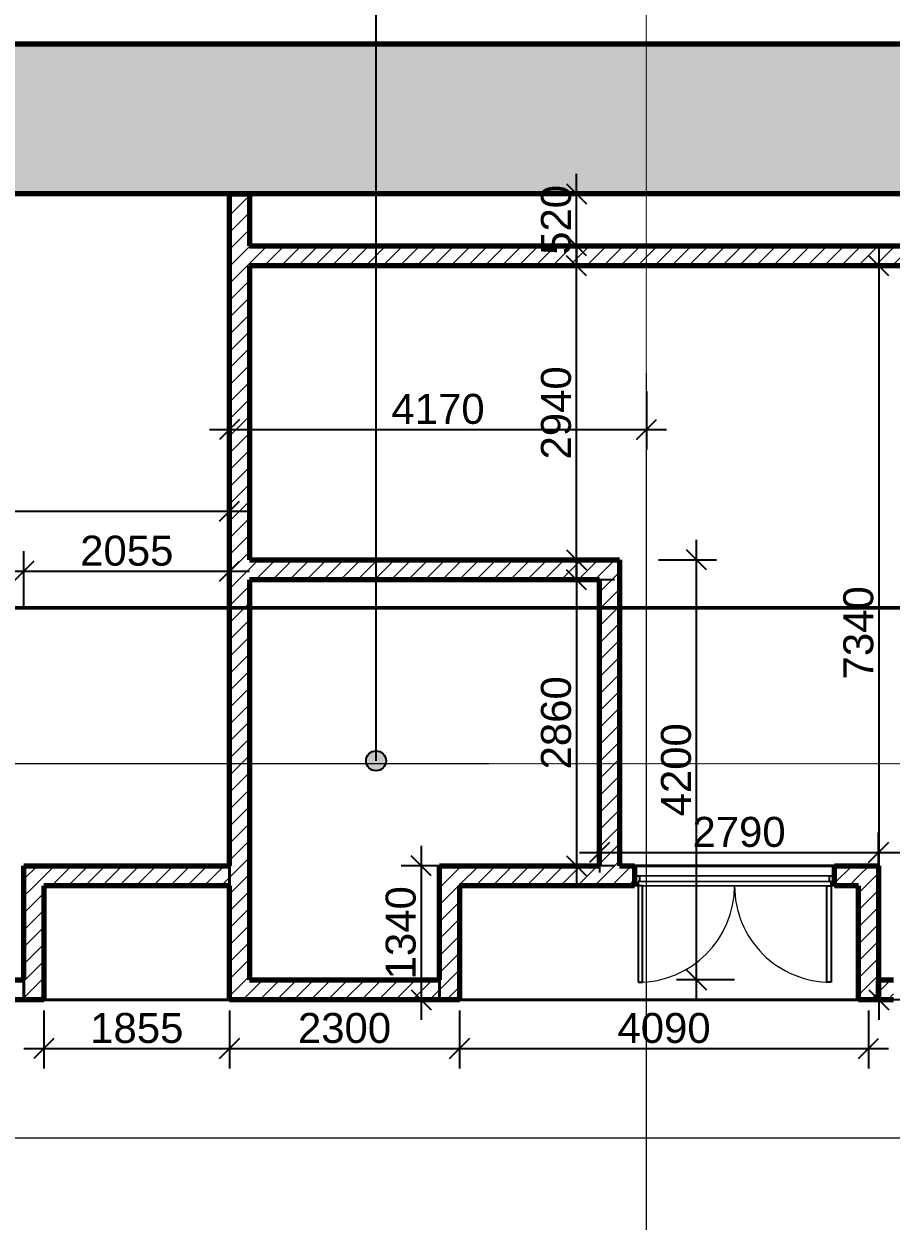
# Model space of a CAD drawing. Header units: millimetres. Extents: x -725999 to -647408, y -21008 to 19019.
# Drawn here: x -682507 to -673837, y -994 to 10979 of the extents above; entities that cross this region are included whole.
import ezdxf
from ezdxf.xclip import XClip

# ---------------------------------------------------------------- set-up
doc = ezdxf.new("R2010")
doc.units = ezdxf.units.MM
doc.header["$XCLIPFRAME"] = 0
doc.linetypes.add('DPA_Grid _ Level 100', pattern=[10, 5.5, -1.6, 1.3, -1.6])
for name, color, linetype, lineweight in [('A-ANNO-DIMS', 1, 'Continuous', 9), ('A-DOOR', 3, 'Continuous', 25), ('A-DOOR-E', 2, 'Continuous', 25), ('A-DOOR-FRAM', 3, 'Continuous', 25), ('A-FLOR-E', 2, 'Continuous', 35), ('A-GENM', 1, 'Continuous', 9), ('A-ROOM-IDEN', 3, 'Continuous', 25), ('A-WALL', 5, 'Continuous', 35), ('A-WALL-PATT', 1, 'Continuous', 9), ('G-ANNO-SECL', 3, 'Continuous', 9), ('S-GRID', 251, 'Continuous', 9), ('WALL-E', 2, 'Continuous', 9)]:
    doc.layers.add(name, color=color, linetype=linetype, lineweight=lineweight)
doc.styles.add('Arial_2', font='arial.ttf', dxfattribs={"height": 300})
doc.dimstyles.new('DPA-DIM-3_0_T-T', dxfattribs={"dimscale": 304.8, "dimtxt": 306.07782, "dimasz": 0.656168, "dimexe": 0.656168, "dimexo": 0.0625, "dimgap": 0.164042, "dimtad": 1, "dimdec": 0, "dimzin": 0, "dimdsep": 46, "dimtxsty": 'Arial_2', "dimblk1": 'OBLIQUE', "dimblk2": 'OBLIQUE', "dimsah": 1, "dimcen": 0.09, "dimdle": 0.656168, "dimadec": 8, "dimazin": 0, "dimtfac": 1, "dimtdec": 4, "dimtix": 1, "dimtmove": 0, "dimatfit": 3, "dimfxl": 1.312336, "dimfxlon": 1, "dimtvp": 1, "dimtolj": 1, "dimtzin": 0, "dimarcsym": 2})
pattern_1 = [(45, (0, 0), (-84.852814, 84.852814), [])]

# ---------------------------------------------------------------- blocks, each defined once
blk = doc.blocks.new('DPA_DR-DB-SW - D28_2000x2550 mm-12778001-4283-01 ENLARGED LOWER PLATFORM LEVEL - REFLECTED CEILING PLAN - SHEET 4')
at = {"layer": 'A-DOOR'}
for p, q in [((-965, 1071.35), (-922, 1071.35)), ((-965, 106.35), (-965, 1071.35)), ((-922, 1071.35), (-922, 106.35)), ((922, 1071.35), (922, 106.35)), ((965, 1071.35), (922, 1071.35)), ((965, 106.35), (965, 1071.35)), ((-922, 106.35), (-965, 106.35)), ((922, 106.35), (965, 106.35))]:
    blk.add_line(p, q, dxfattribs=at)
at = {"layer": 'A-DOOR-E', "lineweight": 9}
for centre, start, end in [((-965, 106.35), 360, 90), ((965, 106.35), 90, 180)]:
    blk.add_arc(centre, 965, start, end, dxfattribs=at)
at = {"layer": 'A-DOOR-FRAM'}
for p, q in [((-1000, 106.35), (-965, 106.35)), ((-1000, 6.35), (-1000, 106.35)), ((-950, 6.35), (-1000, 6.35)), ((-965, 106.35), (-965, 63.35)), ((-965, 63.35), (-950, 63.35)), ((-950, 63.35), (-950, 6.35)), ((950, 6.35), (950, 63.35)), ((950, 63.35), (965, 63.35)), ((1000, 6.35), (950, 6.35)), ((965, 63.35), (965, 106.35)), ((965, 106.35), (1000, 106.35)), ((1000, 106.35), (1000, 6.35))]:
    blk.add_line(p, q, dxfattribs=at)
at = {"layer": 'A-DOOR-FRAM', "lineweight": 9}
for p, q in [((-1000, 106.35), (1000, 106.35)), ((-1000, 6.35), (-1000, 106.35)), ((1000, 6.35), (-1000, 6.35)), ((965, 106.35), (-965, 106.35)), ((-965, 106.35), (-965, 63.35)), ((-965, 63.35), (965, 63.35)), ((950, 63.35), (-950, 63.35)), ((-950, 63.35), (-950, 6.35)), ((-950, 6.35), (950, 6.35)), ((950, 6.35), (950, 63.35)), ((965, 63.35), (965, 106.35)), ((1000, 106.35), (1000, 6.35))]:
    blk.add_line(p, q, dxfattribs=at)
blk = doc.blocks.new('DPA_DR-DB-SW - D28_2000x2550 mm-12778001-4180-01 LOWER PLATFORM LEVEL - REFLECTED CEILING PLAN')
at = {"layer": 'A-DOOR'}
for p, q in [((-965, 1071.35), (-922, 1071.35)), ((-965, 106.35), (-965, 1071.35)), ((-922, 1071.35), (-922, 106.35)), ((922, 1071.35), (922, 106.35)), ((965, 1071.35), (922, 1071.35)), ((965, 106.35), (965, 1071.35)), ((-922, 106.35), (-965, 106.35)), ((922, 106.35), (965, 106.35))]:
    blk.add_line(p, q, dxfattribs=at)
at = {"layer": 'A-DOOR-E', "lineweight": 9}
for centre, start, end in [((-965, 106.35), 360, 90), ((965, 106.35), 90, 180)]:
    blk.add_arc(centre, 965, start, end, dxfattribs=at)
at = {"layer": 'A-DOOR-FRAM'}
for p, q in [((-1000, 106.35), (-965, 106.35)), ((-1000, 6.35), (-1000, 106.35)), ((-950, 6.35), (-1000, 6.35)), ((-965, 106.35), (-965, 63.35)), ((-965, 63.35), (-950, 63.35)), ((-950, 63.35), (-950, 6.35)), ((950, 6.35), (950, 63.35)), ((950, 63.35), (965, 63.35)), ((1000, 6.35), (950, 6.35)), ((965, 63.35), (965, 106.35)), ((965, 106.35), (1000, 106.35)), ((1000, 106.35), (1000, 6.35))]:
    blk.add_line(p, q, dxfattribs=at)
at = {"layer": 'A-DOOR-FRAM', "lineweight": 9}
for p, q in [((-1000, 106.35), (1000, 106.35)), ((-1000, 6.35), (-1000, 106.35)), ((1000, 6.35), (-1000, 6.35)), ((965, 106.35), (-965, 106.35)), ((-965, 106.35), (-965, 63.35)), ((-965, 63.35), (965, 63.35)), ((950, 63.35), (-950, 63.35)), ((-950, 63.35), (-950, 6.35)), ((-950, 6.35), (950, 6.35)), ((950, 6.35), (950, 63.35)), ((965, 63.35), (965, 106.35)), ((1000, 106.35), (1000, 6.35))]:
    blk.add_line(p, q, dxfattribs=at)
blk = doc.blocks.new('Stucture Guage3 - Stucture Guage-9321298-4180-01 LOWER PLATFORM LEVEL - REFLECTED CEILING PLAN')
at = {"layer": 'A-GENM'}
blk.add_line((-708629, -163), (-653199, -163), dxfattribs=at)
blk = doc.blocks.new('C-1-PP19-AR-4180-01-B_20250908-040939_EXDOWNLIGHT')
at = {"layer": 'A-DOOR-E', "rotation": 180}
blk.add_blockref('DPA_DR-DB-SW - D28_2000x2550 mm-12778001-4180-01 LOWER PLATFORM LEVEL - REFLECTED CEILING PLAN', (69280, -1114), dxfattribs=at)
at = {"layer": 'A-GENM'}
blk.add_blockref('Stucture Guage3 - Stucture Guage-9321298-4180-01 LOWER PLATFORM LEVEL - REFLECTED CEILING PLAN', (743759, -3579), dxfattribs=at)
blk = doc.blocks.new('_Oblique')
at = {"color": 0, "linetype": 'ByBlock', "lineweight": -2}
blk.add_line((-0.5, -0.5), (0.5, 0.5), dxfattribs=at)
blk = doc.blocks.new('*D760')
at = {"layer": 'A-ANNO-DIMS', "color": 0, "lineweight": -2, "transparency": 16777216}
for p, q in [((7345, 11028), (7345, 10447)), ((17185, 11028), (17185, 10447)), ((7145, 10647), (17385, 10647))]:
    blk.add_line(p, q, dxfattribs=at)
at = {"layer": 'Defpoints', "color": 0, "transparency": 16777216}
for p in [(7345, 11047), (17185, 11047), (17185, 10647)]:
    blk.add_point(p, dxfattribs=at)
at = {"layer": 'A-ANNO-DIMS', "color": 0, "lineweight": -2, "transparency": 16777216, "xscale": 200, "yscale": 200, "zscale": 200, "rotation": 180}
blk.add_blockref('_Oblique', (7345, 10647), dxfattribs=at)
at = {"layer": 'A-ANNO-DIMS', "color": 0, "lineweight": -2, "transparency": 16777216, "xscale": 200, "yscale": 200, "zscale": 200}
blk.add_blockref('_Oblique', (17185, 10647), dxfattribs=at)
at = {"layer": 'A-ANNO-DIMS', "color": 0, "transparency": 16777216, "insert": (12265, 10850), "char_height": 300, "width": 1107.53, "attachment_point": 5, "style": 'Arial_2'}
blk.add_mtext('\\A1;9840', dxfattribs=at)
blk = doc.blocks.new('*D761')
at = {"layer": 'A-ANNO-DIMS', "color": 0, "lineweight": -2, "transparency": 16777216}
for p, q in [((15330, 5653), (15330, 5072)), ((17185, 5653), (17185, 5072)), ((15130, 5272), (17385, 5272))]:
    blk.add_line(p, q, dxfattribs=at)
at = {"layer": 'Defpoints', "color": 0, "transparency": 16777216}
for p in [(15330, 5672), (17185, 5672), (17185, 5272)]:
    blk.add_point(p, dxfattribs=at)
at = {"layer": 'A-ANNO-DIMS', "color": 0, "lineweight": -2, "transparency": 16777216, "xscale": 200, "yscale": 200, "zscale": 200, "rotation": 180}
blk.add_blockref('_Oblique', (15330, 5272), dxfattribs=at)
at = {"layer": 'A-ANNO-DIMS', "color": 0, "lineweight": -2, "transparency": 16777216, "xscale": 200, "yscale": 200, "zscale": 200}
blk.add_blockref('_Oblique', (17185, 5272), dxfattribs=at)
at = {"layer": 'A-ANNO-DIMS', "color": 0, "transparency": 16777216, "insert": (16258, 5476), "char_height": 300, "width": 1107.53, "attachment_point": 5, "style": 'Arial_2'}
blk.add_mtext('\\A1;1855', dxfattribs=at)
blk = doc.blocks.new('*D762')
at = {"layer": 'A-ANNO-DIMS', "color": 0, "lineweight": -2, "transparency": 16777216}
for p, q in [((21854, 5760), (21854, 10360)), ((21473, 10160), (22054, 10160)), ((22235, 5960), (21654, 5960))]:
    blk.add_line(p, q, dxfattribs=at)
at = {"layer": 'Defpoints', "color": 0, "transparency": 16777216}
for p in [(21454, 10160), (21854, 10160), (22254, 5960)]:
    blk.add_point(p, dxfattribs=at)
at = {"layer": 'A-ANNO-DIMS', "color": 0, "lineweight": -2, "transparency": 16777216, "xscale": 200, "yscale": 200, "zscale": 200}
for p, rotation in [((21854, 10160), 90), ((21854, 5960), 270)]:
    blk.add_blockref('_Oblique', p, dxfattribs=dict(at, rotation=rotation))
at = {"layer": 'A-ANNO-DIMS', "color": 0, "transparency": 16777216, "insert": (21651, 8060), "char_height": 300, "width": 1107.53, "attachment_point": 5, "rotation": 90, "style": 'Arial_2'}
blk.add_mtext('\\A1;4200', dxfattribs=at)
blk = doc.blocks.new('*D763')
at = {"layer": 'A-ANNO-DIMS', "color": 0, "lineweight": -2, "transparency": 16777216}
for p, q in [((19485, 5653), (19485, 5072)), ((23575, 5653), (23575, 5072)), ((19285, 5272), (23775, 5272))]:
    blk.add_line(p, q, dxfattribs=at)
at = {"layer": 'Defpoints', "color": 0, "transparency": 16777216}
for p in [(19485, 5672), (23575, 5672), (23575, 5272)]:
    blk.add_point(p, dxfattribs=at)
at = {"layer": 'A-ANNO-DIMS', "color": 0, "lineweight": -2, "transparency": 16777216, "xscale": 200, "yscale": 200, "zscale": 200, "rotation": 180}
blk.add_blockref('_Oblique', (19485, 5272), dxfattribs=at)
at = {"layer": 'A-ANNO-DIMS', "color": 0, "lineweight": -2, "transparency": 16777216, "xscale": 200, "yscale": 200, "zscale": 200}
blk.add_blockref('_Oblique', (23575, 5272), dxfattribs=at)
at = {"layer": 'A-ANNO-DIMS', "color": 0, "transparency": 16777216, "insert": (21530, 5476), "char_height": 300, "width": 1107.53, "attachment_point": 5, "style": 'Arial_2'}
blk.add_mtext('\\A1;4090', dxfattribs=at)
blk = doc.blocks.new('*D764')
at = {"layer": 'A-ANNO-DIMS', "color": 0, "lineweight": -2, "transparency": 16777216}
for p, q in [((17185, 5653), (17185, 5072)), ((19485, 5653), (19485, 5072)), ((16985, 5272), (19685, 5272))]:
    blk.add_line(p, q, dxfattribs=at)
at = {"layer": 'Defpoints', "color": 0, "transparency": 16777216}
for p in [(17185, 5672), (19485, 5672), (19485, 5272)]:
    blk.add_point(p, dxfattribs=at)
at = {"layer": 'A-ANNO-DIMS', "color": 0, "lineweight": -2, "transparency": 16777216, "xscale": 200, "yscale": 200, "zscale": 200, "rotation": 180}
blk.add_blockref('_Oblique', (17185, 5272), dxfattribs=at)
at = {"layer": 'A-ANNO-DIMS', "color": 0, "lineweight": -2, "transparency": 16777216, "xscale": 200, "yscale": 200, "zscale": 200}
blk.add_blockref('_Oblique', (19485, 5272), dxfattribs=at)
at = {"layer": 'A-ANNO-DIMS', "color": 0, "transparency": 16777216, "insert": (18335, 5476), "char_height": 300, "width": 1107.53, "attachment_point": 5, "style": 'Arial_2'}
blk.add_mtext('\\A1;2300', dxfattribs=at)
blk = doc.blocks.new('*D765')
at = {"layer": 'A-ANNO-DIMS', "color": 0, "lineweight": -2, "transparency": 16777216}
for p, q in [((20885, 7615), (20885, 7034)), ((23675, 6853), (23675, 7434)), ((20685, 7234), (23875, 7234))]:
    blk.add_line(p, q, dxfattribs=at)
at = {"layer": 'Defpoints', "color": 0, "transparency": 16777216}
for p in [(20885, 7634), (23675, 7234), (23675, 6834)]:
    blk.add_point(p, dxfattribs=at)
at = {"layer": 'A-ANNO-DIMS', "color": 0, "lineweight": -2, "transparency": 16777216, "xscale": 200, "yscale": 200, "zscale": 200, "rotation": 180}
blk.add_blockref('_Oblique', (20885, 7234), dxfattribs=at)
at = {"layer": 'A-ANNO-DIMS', "color": 0, "lineweight": -2, "transparency": 16777216, "xscale": 200, "yscale": 200, "zscale": 200}
blk.add_blockref('_Oblique', (23675, 7234), dxfattribs=at)
at = {"layer": 'A-ANNO-DIMS', "color": 0, "transparency": 16777216, "insert": (22280, 7437), "char_height": 300, "width": 1107.53, "attachment_point": 5, "style": 'Arial_2'}
blk.add_mtext('\\A1;2790', dxfattribs=at)
blk = doc.blocks.new('*D766')
at = {"layer": 'A-ANNO-DIMS', "color": 0, "lineweight": -2, "transparency": 16777216}
for p, q in [((19101, 7300), (19101, 5560)), ((19482, 7100), (18901, 7100)), ((19482, 5760), (18901, 5760))]:
    blk.add_line(p, q, dxfattribs=at)
at = {"layer": 'Defpoints', "color": 0, "transparency": 16777216}
for p in [(19501, 7100), (19101, 5760), (19501, 5760)]:
    blk.add_point(p, dxfattribs=at)
at = {"layer": 'A-ANNO-DIMS', "color": 0, "lineweight": -2, "transparency": 16777216, "xscale": 200, "yscale": 200, "zscale": 200}
for p, rotation in [((19101, 7100), 90), ((19101, 5760), 270)]:
    blk.add_blockref('_Oblique', p, dxfattribs=dict(at, rotation=rotation))
at = {"layer": 'A-ANNO-DIMS', "color": 0, "transparency": 16777216, "insert": (18898, 6430), "char_height": 300, "width": 1107.53, "attachment_point": 5, "rotation": 90, "style": 'Arial_2'}
blk.add_mtext('\\A1;1340', dxfattribs=at)
blk = doc.blocks.new('*D767')
at = {"layer": 'A-ANNO-DIMS', "color": 0, "lineweight": -2, "transparency": 16777216}
for p, q in [((17185, 11846), (17185, 11265)), ((21355, 11846), (21355, 11265)), ((16985, 11465), (21555, 11465))]:
    blk.add_line(p, q, dxfattribs=at)
at = {"layer": 'Defpoints', "color": 0, "transparency": 16777216}
for p in [(17185, 11865), (21355, 11865), (21355, 11465)]:
    blk.add_point(p, dxfattribs=at)
at = {"layer": 'A-ANNO-DIMS', "color": 0, "lineweight": -2, "transparency": 16777216, "xscale": 200, "yscale": 200, "zscale": 200, "rotation": 180}
blk.add_blockref('_Oblique', (17185, 11465), dxfattribs=at)
at = {"layer": 'A-ANNO-DIMS', "color": 0, "lineweight": -2, "transparency": 16777216, "xscale": 200, "yscale": 200, "zscale": 200}
blk.add_blockref('_Oblique', (21355, 11465), dxfattribs=at)
at = {"layer": 'A-ANNO-DIMS', "color": 0, "transparency": 16777216, "insert": (19270, 11668), "char_height": 300, "width": 1107.53, "attachment_point": 5, "style": 'Arial_2'}
blk.add_mtext('\\A1;4170', dxfattribs=at)
blk = doc.blocks.new('*D778')
at = {"layer": 'A-ANNO-DIMS', "color": 0, "lineweight": -2, "transparency": 16777216}
for p, q in [((20654, 13820), (20654, 14020)), ((20273, 13820), (20854, 13820)), ((20654, 13300), (20654, 13820)), ((20273, 13300), (20854, 13300)), ((20654, 13300), (20654, 13100))]:
    blk.add_line(p, q, dxfattribs=at)
at = {"layer": 'Defpoints', "color": 0, "transparency": 16777216}
for p in [(20254, 13820), (20654, 13820), (20254, 13300)]:
    blk.add_point(p, dxfattribs=at)
at = {"layer": 'A-ANNO-DIMS', "color": 0, "lineweight": -2, "transparency": 16777216, "xscale": 200, "yscale": 200, "zscale": 200}
for p, rotation in [((20654, 13820), 270), ((20654, 13300), 90)]:
    blk.add_blockref('_Oblique', p, dxfattribs=dict(at, rotation=rotation))
at = {"layer": 'A-ANNO-DIMS', "color": 0, "transparency": 16777216, "insert": (20451, 13560), "char_height": 300, "width": 830.65, "attachment_point": 5, "rotation": 90, "style": 'Arial_2'}
blk.add_mtext('\\A1;520', dxfattribs=at)
blk = doc.blocks.new('*D779')
at = {"layer": 'A-ANNO-DIMS', "color": 0, "lineweight": -2, "transparency": 16777216}
for p, q in [((7345, 10428), (7345, 9847)), ((15130, 9666), (15130, 10247)), ((7145, 10047), (15330, 10047))]:
    blk.add_line(p, q, dxfattribs=at)
at = {"layer": 'Defpoints', "color": 0, "transparency": 16777216}
for p in [(7345, 10447), (15130, 10047), (15130, 9647)]:
    blk.add_point(p, dxfattribs=at)
at = {"layer": 'A-ANNO-DIMS', "color": 0, "lineweight": -2, "transparency": 16777216, "xscale": 200, "yscale": 200, "zscale": 200, "rotation": 180}
blk.add_blockref('_Oblique', (7345, 10047), dxfattribs=at)
at = {"layer": 'A-ANNO-DIMS', "color": 0, "lineweight": -2, "transparency": 16777216, "xscale": 200, "yscale": 200, "zscale": 200}
blk.add_blockref('_Oblique', (15130, 10047), dxfattribs=at)
at = {"layer": 'A-ANNO-DIMS', "color": 0, "transparency": 16777216, "insert": (11238, 10250), "char_height": 300, "width": 1107.53, "attachment_point": 5, "style": 'Arial_2'}
blk.add_mtext('\\A1;7785', dxfattribs=at)
blk = doc.blocks.new('*D780')
at = {"layer": 'A-ANNO-DIMS', "color": 0, "lineweight": -2, "transparency": 16777216}
for p, q in [((17185, 10428), (17185, 9847)), ((15130, 9666), (15130, 10247)), ((14930, 10047), (17385, 10047))]:
    blk.add_line(p, q, dxfattribs=at)
at = {"layer": 'Defpoints', "color": 0, "transparency": 16777216}
for p in [(17185, 10447), (17185, 10047), (15130, 9647)]:
    blk.add_point(p, dxfattribs=at)
at = {"layer": 'A-ANNO-DIMS', "color": 0, "lineweight": -2, "transparency": 16777216, "xscale": 200, "yscale": 200, "zscale": 200, "rotation": 180}
blk.add_blockref('_Oblique', (15130, 10047), dxfattribs=at)
at = {"layer": 'A-ANNO-DIMS', "color": 0, "lineweight": -2, "transparency": 16777216, "xscale": 200, "yscale": 200, "zscale": 200}
blk.add_blockref('_Oblique', (17185, 10047), dxfattribs=at)
at = {"layer": 'A-ANNO-DIMS', "color": 0, "transparency": 16777216, "insert": (16158, 10250), "char_height": 300, "width": 1107.53, "attachment_point": 5, "style": 'Arial_2'}
blk.add_mtext('\\A1;2055', dxfattribs=at)
blk = doc.blocks.new('*D795')
at = {"layer": 'A-ANNO-DIMS', "color": 0, "lineweight": -2, "transparency": 16777216}
for p, q in [((26975, 7615), (26975, 7034)), ((23675, 6853), (23675, 7434)), ((23475, 7234), (27175, 7234))]:
    blk.add_line(p, q, dxfattribs=at)
at = {"layer": 'Defpoints', "color": 0, "transparency": 16777216}
for p in [(26975, 7634), (26975, 7234), (23675, 6834)]:
    blk.add_point(p, dxfattribs=at)
at = {"layer": 'A-ANNO-DIMS', "color": 0, "lineweight": -2, "transparency": 16777216, "xscale": 200, "yscale": 200, "zscale": 200, "rotation": 180}
blk.add_blockref('_Oblique', (23675, 7234), dxfattribs=at)
at = {"layer": 'A-ANNO-DIMS', "color": 0, "lineweight": -2, "transparency": 16777216, "xscale": 200, "yscale": 200, "zscale": 200}
blk.add_blockref('_Oblique', (26975, 7234), dxfattribs=at)
at = {"layer": 'A-ANNO-DIMS', "color": 0, "transparency": 16777216, "insert": (25325, 7437), "char_height": 300, "width": 1107.53, "attachment_point": 5, "style": 'Arial_2'}
blk.add_mtext('\\A1;3300', dxfattribs=at)
blk = doc.blocks.new('*D797')
at = {"layer": 'A-ANNO-DIMS', "color": 0, "lineweight": -2, "transparency": 16777216}
for p, q in [((23677, 13300), (23677, 5560)), ((24058, 13100), (23477, 13100)), ((24058, 5760), (23477, 5760))]:
    blk.add_line(p, q, dxfattribs=at)
at = {"layer": 'Defpoints', "color": 0, "transparency": 16777216}
for p in [(24077, 13100), (23677, 5760), (24077, 5760)]:
    blk.add_point(p, dxfattribs=at)
at = {"layer": 'A-ANNO-DIMS', "color": 0, "lineweight": -2, "transparency": 16777216, "xscale": 200, "yscale": 200, "zscale": 200}
for p, rotation in [((23677, 13100), 90), ((23677, 5760), 270)]:
    blk.add_blockref('_Oblique', p, dxfattribs=dict(at, rotation=rotation))
at = {"layer": 'A-ANNO-DIMS', "color": 0, "transparency": 16777216, "insert": (23474, 9430), "char_height": 300, "width": 1107.53, "attachment_point": 5, "rotation": 90, "style": 'Arial_2'}
blk.add_mtext('\\A1;7340', dxfattribs=at)
blk = doc.blocks.new('*D798')
at = {"layer": 'A-ANNO-DIMS', "color": 0, "lineweight": -2, "transparency": 16777216}
for p, q in [((20654, 10160), (20654, 6900)), ((21035, 9960), (20454, 9960)), ((21035, 7100), (20454, 7100))]:
    blk.add_line(p, q, dxfattribs=at)
at = {"layer": 'Defpoints', "color": 0, "transparency": 16777216}
for p in [(21054, 9960), (20654, 7100), (21054, 7100)]:
    blk.add_point(p, dxfattribs=at)
at = {"layer": 'A-ANNO-DIMS', "color": 0, "lineweight": -2, "transparency": 16777216, "xscale": 200, "yscale": 200, "zscale": 200}
for p, rotation in [((20654, 9960), 90), ((20654, 7100), 270)]:
    blk.add_blockref('_Oblique', p, dxfattribs=dict(at, rotation=rotation))
at = {"layer": 'A-ANNO-DIMS', "color": 0, "transparency": 16777216, "insert": (20451, 8530), "char_height": 300, "width": 1107.53, "attachment_point": 5, "rotation": 90, "style": 'Arial_2'}
blk.add_mtext('\\A1;2860', dxfattribs=at)
blk = doc.blocks.new('*D799')
at = {"layer": 'A-ANNO-DIMS', "color": 0, "lineweight": -2, "transparency": 16777216}
for p, q in [((20654, 9960), (20654, 13300)), ((20273, 13100), (20854, 13100)), ((20273, 10160), (20854, 10160))]:
    blk.add_line(p, q, dxfattribs=at)
at = {"layer": 'Defpoints', "color": 0, "transparency": 16777216}
for p in [(20254, 13100), (20654, 13100), (20254, 10160)]:
    blk.add_point(p, dxfattribs=at)
at = {"layer": 'A-ANNO-DIMS', "color": 0, "lineweight": -2, "transparency": 16777216, "xscale": 200, "yscale": 200, "zscale": 200}
for p, rotation in [((20654, 13100), 90), ((20654, 10160), 270)]:
    blk.add_blockref('_Oblique', p, dxfattribs=dict(at, rotation=rotation))
at = {"layer": 'A-ANNO-DIMS', "color": 0, "transparency": 16777216, "insert": (20451, 11630), "char_height": 300, "width": 1107.53, "attachment_point": 5, "rotation": 90, "style": 'Arial_2'}
blk.add_mtext('\\A1;2940', dxfattribs=at)
blk = doc.blocks.new('*U744')
at = {"layer": 'S-GRID', "linetype": 'DPA_Grid _ Level 100'}
for p, q in [((21355.1, -16466.6), (21355.1, 22660)), ((45315.1, 8120), (-27001, 8120))]:
    blk.add_line(p, q, dxfattribs=at)
at = {"layer": 'A-ANNO-DIMS'}
for base, p1, p2, override, picture, middle in [((20654.3, 13820), (20254.3, 13300), (20254.3, 13820), {"dimpost": '<>', "dimfxl": 520}, '*D778', (20451.1, 13560)), ((20654.3, 13100), (20254.3, 10160), (20254.3, 13100), {"dimpost": '<>', "dimfxl": 2939.999825}, '*D799', (20451.1, 11630)), ((23677.4, 5760), (24077.4, 13100), (24077.4, 5760), {"dimpost": '<>', "dimfxl": 7340.000256}, '*D797', (23474.1, 9430)), ((21854.3, 10160), (22254.3, 5960), (21454.3, 10160), {"dimpost": '<>', "dimfxl": 4275.512088}, '*D762', (21651.1, 8060)), ((20654.3, 7100), (21054.3, 9960), (21054.3, 7100), {"dimpost": '<>', "dimfxl": 2859.996975}, '*D798', (20451.1, 8530)), ((19101.2, 5760), (19501.2, 7100), (19501.2, 5760), {"dimpost": '<>', "dimfxl": 1340.003456}, '*D766', (18897.9, 6430))]:
    dim = blk.add_linear_dim(base=base, p1=p1, p2=p2, angle=90, dimstyle='DPA-DIM-3_0_T-T', override=override, dxfattribs=at)
    dim.commit()
    dim.dimension.update_dxf_attribs({"geometry": picture, "text_midpoint": middle})
for base, p1, p2, override, picture, middle in [((21355.1, 11465.2), (17185.1, 11865.2), (21355.1, 11865.2), {"dimpost": '<>', "dimfxl": 4170.000006}, '*D767', (19270.1, 11668.4)), ((17185.1, 10647.1), (7345.1, 11047.1), (17185.1, 11047.1), {"dimpost": '<>', "dimfxl": 9840}, '*D760', (12265.1, 10850.3)), ((15130.1, 10047.1), (7345.1, 10447.1), (15130.1, 9647.1), {"dimpost": '<>', "dimfxl": 7826.021039}, '*D779', (11237.6, 10250.3)), ((17185.1, 10047.1), (15130.1, 9647.1), (17185.1, 10447.1), {"dimpost": '<>', "dimfxl": 2205.203984}, '*D780', (16157.6, 10250.3)), ((23675.1, 7234), (20885.1, 7634), (23675.1, 6834), {"dimpost": '<>', "dimfxl": 2902.430022}, '*D765', (22280.1, 7437.2)), ((26975.1, 7234), (23675.1, 6834), (26975.1, 7634), {"dimpost": '<>', "dimfxl": 3395.585364}, '*D795', (25325.1, 7437.3)), ((17185.1, 5272.4), (15330.1, 5672.4), (17185.1, 5672.4), {"dimpost": '<>', "dimfxl": 1854.975574}, '*D761', (16257.6, 5475.6)), ((19485.1, 5272.4), (17185.1, 5672.4), (19485.1, 5672.4), {"dimpost": '<>', "dimfxl": 2300}, '*D764', (18335.1, 5475.7)), ((23575.1, 5272.4), (19485.1, 5672.4), (23575.1, 5672.4), {"dimpost": '<>', "dimfxl": 4090.000006}, '*D763', (21530.1, 5475.6))]:
    dim = blk.add_linear_dim(base=base, p1=p1, p2=p2, dimstyle='DPA-DIM-3_0_T-T', override=override, dxfattribs=at)
    dim.commit()
    dim.dimension.update_dxf_attribs({"geometry": picture, "text_midpoint": middle})

msp = doc.modelspace()

# ---------------------------------------------------------------- hatches: boundary and pattern name
at = {"layer": 'A-ROOM-IDEN'}
h = msp.add_hatch(color=256, dxfattribs=at)
edge = h.paths.add_edge_path()
edge.add_arc((-678987, 3609), 100, 0, 360)
at = {"layer": 'A-WALL-PATT', "lineweight": 9}
h = msp.add_hatch(dxfattribs=at)
h.set_pattern_fill('FP_1', color=256, style=0, pattern_type=2)
h.set_pattern_definition([(50, (0, 0), (728.7365, -63.7558), [76.2, -838.2]), (355, (0, 0), (-140.9716, 764.2276), [60.96, -670.56]), (100.451, (60.7, -5.3), (587.77, 700.46675), [64.76, -712.36]), (46.184, (0, 203.2), (1084.3162, -168.171), [114.3, -1257.3]), (96.636, (90.4, 189.2), (949.6099, 989.7098), [97.14, -1068.54]), (351.184, (0, 203.2), (949.6206, 989.7012), [91.44, -1005.84]), (21, (101.6, 152.4), (606.45787, -409.06057), [76.2, -838.2]), (326, (101.6, 152.4), (247.20834, 736.7529), [60.96, -670.56]), (71.451, (152.14, 118.3), (853.66825, 327.6855), [64.76, -712.36]), (37.5, (0, 0), (12.35469, 338.22012), [33.528, -628.904, 33.528, -647.192, -673.1]), (37.5, (0, 0), (12.35469, 338.22012), [-1343.152, 33.528, -639.572]), (7.5, (0, 0), (267.27887, 400.72213), [33.528, -354.584, 33.528, -613.664, -256.54]), (7.5, (0, 0), (267.27887, 400.72213), [-1035.304, 33.528, -223.012]), (327.5, (-226.57, 0), (542.36333, -22.91534), [33.528, -220.472, 33.528, -758.952, -1051.56]), (327.5, (-226.57, 0), (542.36333, -22.91534), [-1046.48, 33.528, -1018.032]), (317.5, (-328.17, 0), (592.51696, 101.7071), [33.528, -296.672, 33.528, -492.76, -746.76]), (317.5, (-328.17, 0), (592.51696, 101.7071), [-856.488, 33.528, -713.232])])
h.paths.add_polyline_path([(-722166, 9279), (-653822, 9279), (-653822, 10779), (-722166, 10779)])
h = msp.add_hatch(dxfattribs=at)
h.set_pattern_fill('FP_2', color=256, style=0, pattern_type=2)
h.set_pattern_definition(pattern_1)
h.paths.add_polyline_path([(-680452, 1419), (-680252, 1419), (-680252, 9279), (-680452, 9279), (-680452, 2359)])
h = msp.add_hatch(dxfattribs=at)
h.set_pattern_fill('FP_2', color=256, style=0, pattern_type=2)
h.set_pattern_definition(pattern_1)
h.paths.add_polyline_path([(-678434, 8559), (-654342, 8559), (-654342, 8759), (-680252, 8759), (-680252, 8559)])
h = msp.add_hatch(dxfattribs=at)
h.set_pattern_fill('FP_2', color=256, style=0, pattern_type=2)
h.set_pattern_definition(pattern_1)
h.paths.add_polyline_path([(-676552, 5419), (-676552, 5619), (-680252, 5619), (-680252, 5419), (-676752, 5419)])
h = msp.add_hatch(dxfattribs=at)
h.set_pattern_fill('FP_2', color=256, style=0, pattern_type=2)
h.set_pattern_definition(pattern_1)
h.paths.add_polyline_path([(-676552, 2359), (-676552, 5419), (-676752, 5419), (-676752, 2359)])
h = msp.add_hatch(dxfattribs=at)
h.set_pattern_fill('FP_2', color=256, style=0, pattern_type=2)
h.set_pattern_definition(pattern_1)
h.paths.add_polyline_path([(-680452, 2359), (-680452, 2559), (-682507, 2559), (-682507, 2359), (-682307, 2359)])
h = msp.add_hatch(dxfattribs=at)
h.set_pattern_fill('FP_2', color=256, style=0, pattern_type=2)
h.set_pattern_definition(pattern_1)
h.paths.add_polyline_path([(-678352, 1219), (-678152, 1219), (-678152, 2559), (-678352, 2559), (-678352, 1419)])
h = msp.add_hatch(dxfattribs=at)
h.set_pattern_fill('FP_2', color=256, style=0, pattern_type=2)
h.set_pattern_definition(pattern_1)
h.paths.add_polyline_path([(-676752, 2359), (-676752, 2559), (-678152, 2559), (-678152, 2359)])
h = msp.add_hatch(dxfattribs=at)
h.set_pattern_fill('FP_2', color=256, style=0, pattern_type=2)
h.set_pattern_definition(pattern_1)
h.paths.add_polyline_path([(-674402, 2359), (-674162, 2359), (-674162, 2559), (-674402, 2559), (-674402, 2402)])
h.paths.add_polyline_path([(-676402, 2359), (-676402, 2559), (-676552, 2559), (-676552, 2359)])
h = msp.add_hatch(dxfattribs=at)
h.set_pattern_fill('FP_2', color=256, style=0, pattern_type=2)
h.set_pattern_definition(pattern_1)
h.paths.add_polyline_path([(-673962, 1219), (-673962, 2559), (-674162, 2559), (-674162, 1219), (-674060, 1219)])
h = msp.add_hatch(dxfattribs=at)
h.set_pattern_fill('FP_2', color=256, style=0, pattern_type=2)
h.set_pattern_definition(pattern_1)
h.paths.add_polyline_path([(-682307, 1219), (-682307, 2359), (-682507, 2359), (-682507, 1219)])
h = msp.add_hatch(dxfattribs=at)
h.set_pattern_fill('FP_2', color=256, style=0, pattern_type=2)
h.set_pattern_definition(pattern_1)
h.paths.add_polyline_path([(-678434, 1219), (-678352, 1219), (-678352, 1419), (-680452, 1419), (-680452, 1219)])
h = msp.add_hatch(dxfattribs=at)
h.set_pattern_fill('FP_2', color=256, style=0, pattern_type=2)
h.set_pattern_definition(pattern_1)
h.paths.add_polyline_path([(-670462, 1219), (-670462, 1419), (-670812, 1419), (-670812, 1219), (-670781, 1219)])
h.paths.add_polyline_path([(-673812, 1219), (-673812, 1419), (-673962, 1419), (-673962, 1219)])

# ---------------------------------------------------------------- linework, layer by layer
at = {"layer": 'A-FLOR-E'}
for p, q in [((-722166, 9279), (-653823, 9279)), ((-653823, 9279), (-722166, 9279)), ((-715552, 9279), (-653822, 9279)), ((-653822, 9279), (-715552, 9279)), ((-682507, 2559), (-680452, 2559)), ((-682507, 1219), (-682507, 2559)), ((-682507, 2559), (-682507, 1219)), ((-680452, 2559), (-682507, 2559)), ((-680452, 2559), (-680452, 1219)), ((-680452, 1219), (-680452, 2559)), ((-678352, 1219), (-678352, 2559)), ((-678352, 2559), (-676752, 2559)), ((-676752, 2559), (-678352, 2559)), ((-678352, 2559), (-678352, 1219)), ((-676552, 2559), (-673962, 2559)), ((-673962, 2559), (-676552, 2559)), ((-673962, 2559), (-673962, 1219)), ((-673962, 1219), (-673962, 2559)), ((-680452, 1219), (-682507, 1219)), ((-682507, 1219), (-680452, 1219)), ((-673962, 1219), (-678352, 1219)), ((-678352, 1219), (-673962, 1219))]:
    msp.add_line(p, q, dxfattribs=at)
at = {"layer": 'A-ROOM-IDEN'}
msp.add_line((-678987, 3609), (-678987, 13756), dxfattribs=at)
msp.add_circle((-678987, 3609), 100, dxfattribs=at)
at = {"layer": 'A-WALL', "color": 7, "lineweight": 70}
for p, q in [((-722166, 10779), (-653822, 10779)), ((-653822, 9279), (-722166, 9279)), ((-680452, 2559), (-680452, 9279)), ((-680452, 9279), (-680252, 9279)), ((-680252, 9279), (-680252, 8759)), ((-680252, 8759), (-654342, 8759)), ((-670662, 8559), (-680252, 8559)), ((-680252, 8559), (-680252, 5619)), ((-680252, 5619), (-676552, 5619)), ((-676552, 5619), (-676552, 5419)), ((-676752, 5419), (-680252, 5419)), ((-680252, 5419), (-680252, 1419)), ((-676752, 2559), (-676752, 5419)), ((-676552, 5419), (-676552, 2559)), ((-682507, 2359), (-682507, 2559)), ((-682507, 2559), (-680452, 2559)), ((-678352, 1419), (-678352, 2559)), ((-678352, 2559), (-678152, 2559)), ((-678152, 2559), (-676752, 2559)), ((-676552, 2559), (-676402, 2559)), ((-676402, 2559), (-676402, 2459)), ((-674402, 2459), (-674402, 2559)), ((-674402, 2559), (-674162, 2559)), ((-674162, 2559), (-673962, 2559)), ((-673962, 2559), (-673962, 1219)), ((-676402, 2459), (-676402, 2359)), ((-674402, 2359), (-674402, 2459)), ((-682507, 1419), (-682507, 2359)), ((-682307, 2359), (-682307, 1219)), ((-680452, 2359), (-682307, 2359)), ((-680452, 1419), (-680452, 2359)), ((-678152, 2359), (-678152, 1219)), ((-676752, 2359), (-678152, 2359)), ((-676552, 2359), (-676752, 2359)), ((-676402, 2359), (-676552, 2359)), ((-674162, 2359), (-674402, 2359)), ((-674162, 1219), (-674162, 2359)), ((-685122, 1419), (-682507, 1419)), ((-680452, 1219), (-680452, 1419)), ((-680252, 1419), (-678352, 1419)), ((-673962, 1319), (-673962, 1419)), ((-673962, 1419), (-673812, 1419)), ((-673962, 1219), (-673962, 1319)), ((-682507, 1219), (-685122, 1219)), ((-682307, 1219), (-682507, 1219)), ((-678352, 1219), (-680452, 1219)), ((-678152, 1219), (-678352, 1219)), ((-673962, 1219), (-674162, 1219)), ((-673812, 1219), (-673962, 1219))]:
    msp.add_line(p, q, dxfattribs=at)
at = {"layer": 'G-ANNO-SECL', "linetype": 'DPA_Grid _ Level 100', "lineweight": 50}
msp.add_line((-724188, 5140), (-670136, 5140), dxfattribs=at)
at = {"layer": 'WALL-E'}
for p, q in [((-676402, 2559), (-676402, 2359)), ((-674402, 2559), (-676402, 2559)), ((-674402, 2559), (-674402, 2359)), ((-676402, 2359), (-674402, 2359)), ((-682507, 1219), (-682507, 1419)), ((-682507, 1419), (-682507, 1219)), ((-680452, 1419), (-680452, 1219)), ((-678352, 1219), (-678352, 1419)), ((-678352, 1419), (-678352, 1219)), ((-673962, 1419), (-673962, 1219)), ((-673962, 1419), (-673962, 1219)), ((-682507, 1219), (-680452, 1219)), ((-680452, 1219), (-682507, 1219)), ((-678352, 1219), (-673962, 1219)), ((-673962, 1219), (-678352, 1219))]:
    msp.add_line(p, q, dxfattribs=at)

# ---------------------------------------------------------------- block references
msp.add_blockref('*U744', (-697637, -4541))
ref = msp.add_blockref('C-1-PP19-AR-4180-01-B_20250908-040939_EXDOWNLIGHT', (-744682, 3579))
XClip(ref).set_block_clipping_path([(22516.8245944298, -23611.999870506), (95859.307995774, 7199.9972603895)])
at = {"layer": 'A-DOOR-E', "rotation": 180}
msp.add_blockref('DPA_DR-DB-SW - D28_2000x2550 mm-12778001-4283-01 ENLARGED LOWER PLATFORM LEVEL - REFLECTED CEILING PLAN - SHEET 4', (-675402, 2465), dxfattribs=at)

doc.saveas('drawing.dxf')
